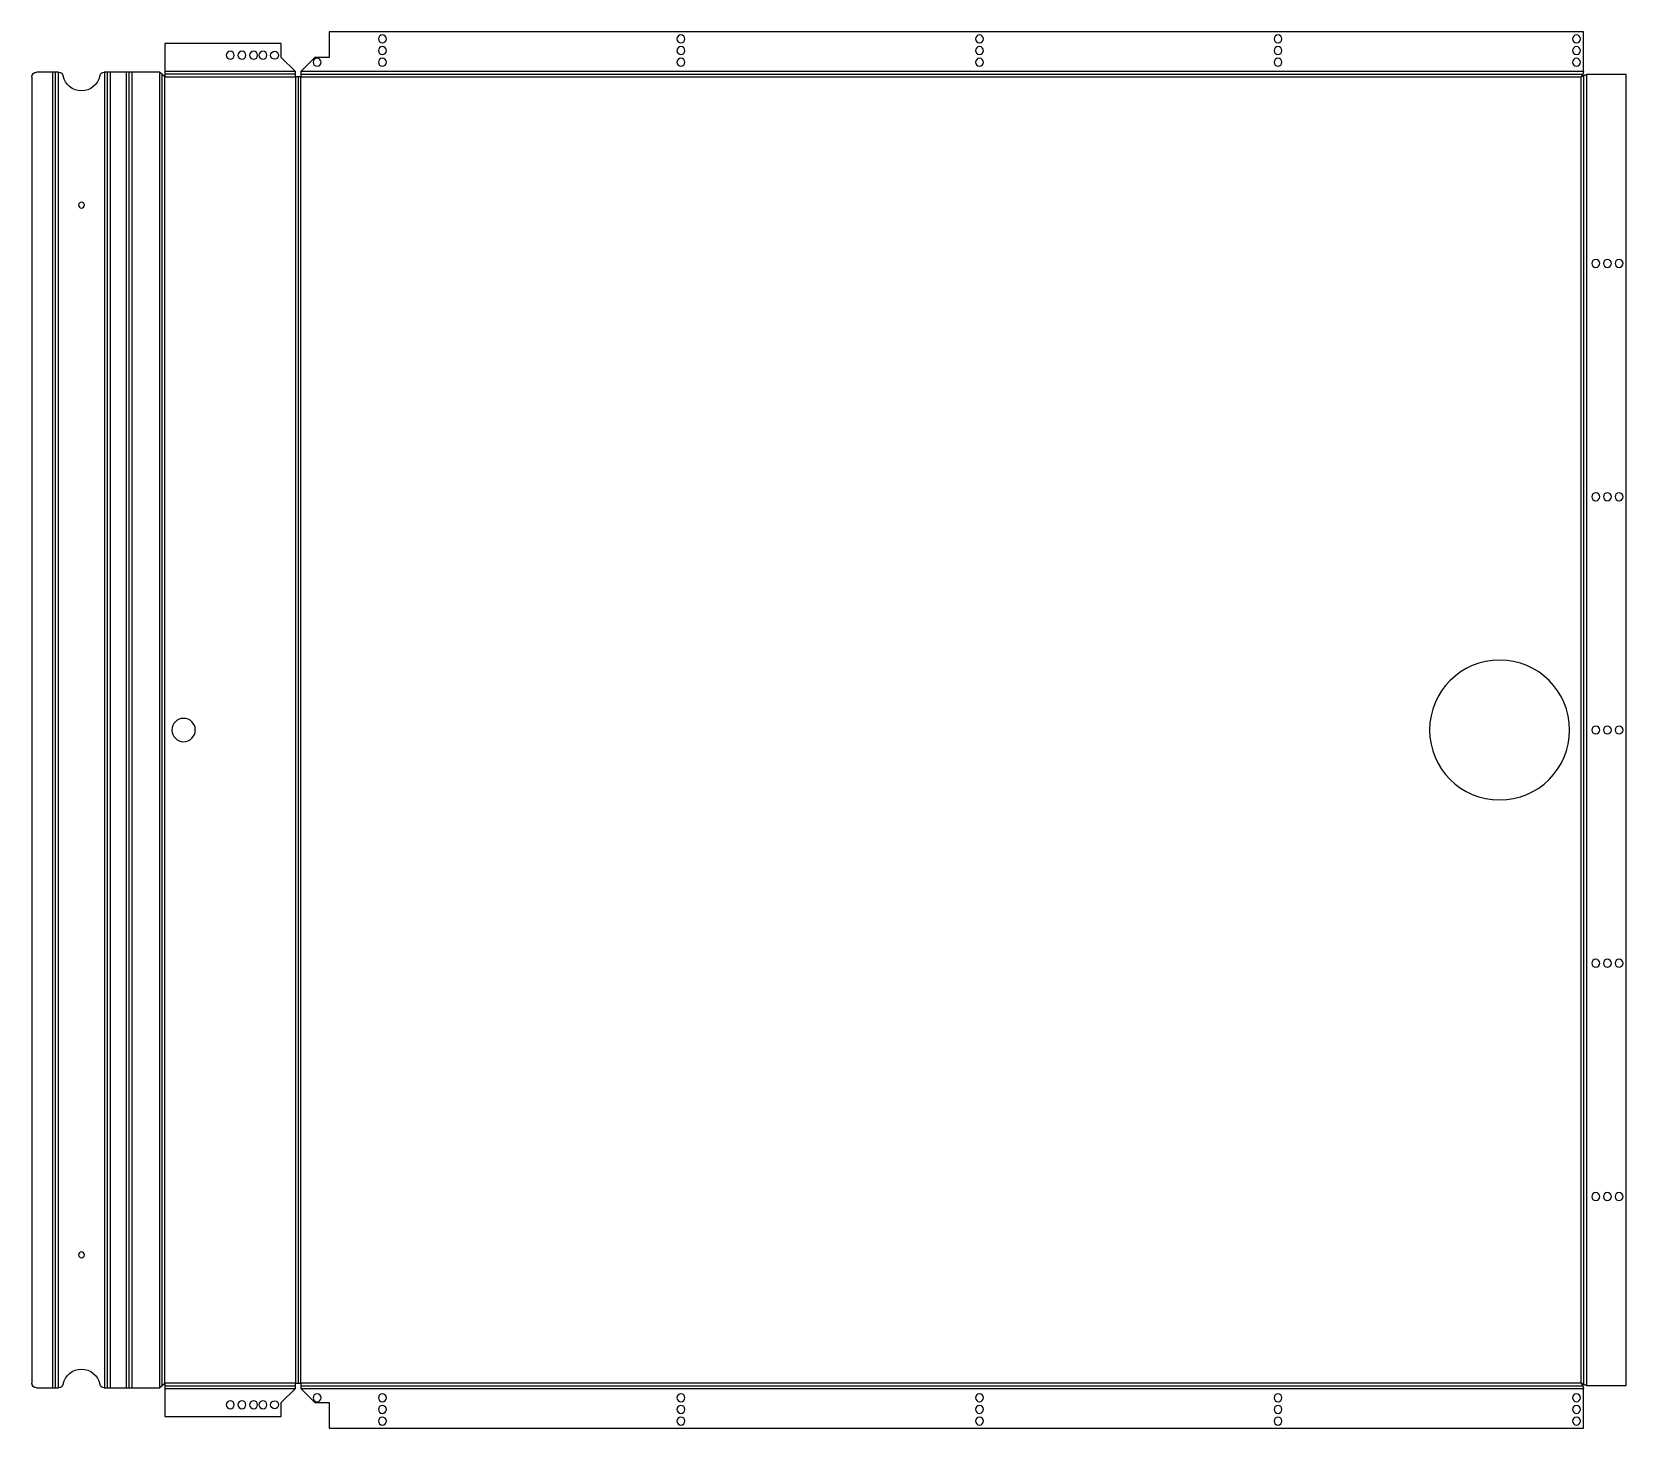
# Model space of a CAD drawing. Header units: millimetres. Extents: x -127 to 556, y 0 to 599.
import ezdxf

# ---------------------------------------------------------------- set-up
doc = ezdxf.new("R2010")
doc.units = ezdxf.units.MM

msp = doc.modelspace()

# ---------------------------------------------------------------- linework, layer by layer
at = {"layer": 'BEND'}
for p, q in [((-117.28, 17.26), (-117.28, 581.26)), ((-95.02, 17.26), (-95.02, 581.26)), ((-85.75, 17.26), (-85.75, 581.26)), ((-71.49, 18.26), (-71.49, 580.26)), ((-14.4, 580.39), (-70.36, 580.39)), ((-13.23, 579.26), (-13.23, 19.26)), ((-12.06, 580.39), (537.54, 580.39)), ((538.03, 18.63), (538.03, 579.9)), ((-70.36, 18.13), (-14.4, 18.13)), ((-12.06, 18.13), (537.54, 18.13))]:
    msp.add_line(p, q, dxfattribs=at)
at = {"layer": 'BEND_EXTENT'}
for p, q in [((-118.41, 17.26), (-118.41, 581.26)), ((-116.15, 581.26), (-116.15, 17.26)), ((-96.15, 17.26), (-96.15, 581.26)), ((-93.89, 581.26), (-93.89, 17.26)), ((-86.89, 17.26), (-86.89, 581.26)), ((-84.62, 581.26), (-84.62, 17.26)), ((-72.62, 581.26), (-72.62, 19.26)), ((-14.43, 581.52), (-70.36, 581.52)), ((536.9, 581.52), (-12.03, 581.52)), ((537.83, 581.52), (536.9, 581.52)), ((-12.1, 579.26), (536.83, 579.26)), ((-12.1, 19.26), (-12.1, 579.26)), ((536.9, 19.33), (536.9, 579.19)), ((539.16, 580.19), (539.16, 579.26)), ((539.16, 579.26), (539.16, 19.26)), ((-72.62, 19.26), (-72.62, 17.26)), ((-70.36, 17), (-14.43, 17)), ((536.83, 19.26), (-12.1, 19.26)), ((-12.03, 17), (536.9, 17)), ((536.9, 17), (537.83, 17)), ((539.16, 19.26), (539.16, 18.33))]:
    msp.add_line(p, q, dxfattribs=at)
msp.add_lwpolyline([(-14.36, 579.26), (-14.36, 19.26), (-70.36, 19.26), (-70.36, 579.26)], close=True, dxfattribs=at)
at = {"layer": 'INTERIOR_PROFILES', "extrusion": (0, 0, -1)}
for centre, radius in [((-22.9, 595.52), 1.7), ((-150.9, 595.52), 1.7), ((-278.9, 595.52), 1.7), ((-406.9, 595.52), 1.7), ((-534.9, 595.52), 1.7), ((42.36, 588.52), 1.7), ((37.36, 588.52), 1.7), ((32.36, 588.52), 1.7), ((28.36, 588.52), 1.7), ((-22.9, 590.52), 1.7), ((-150.9, 590.52), 1.7), ((-278.9, 590.52), 1.7), ((-406.9, 590.52), 1.7), ((-534.9, 590.52), 1.7), ((5.1, 585.52), 1.7), ((-22.9, 585.52), 1.7), ((-150.9, 585.52), 1.7), ((-278.9, 585.52), 1.7), ((-406.9, 585.52), 1.7), ((-534.9, 585.52), 1.7), ((106.15, 524.26), 1.25), ((-543.16, 499.26), 1.7), ((-548.16, 499.26), 1.7), ((-553.16, 499.26), 1.7), ((-543.16, 399.26), 1.7), ((-548.16, 399.26), 1.7), ((-553.16, 399.26), 1.7), ((-501.9, 299.26), 30), ((62.36, 299.26), 5), ((-543.16, 299.26), 1.7), ((-548.16, 299.26), 1.7), ((-553.16, 299.26), 1.7), ((-543.16, 199.26), 1.7), ((-548.16, 199.26), 1.7), ((-553.16, 199.26), 1.7), ((-543.16, 99.26), 1.7), ((-548.16, 99.26), 1.7), ((-553.16, 99.26), 1.7), ((106.15, 74.26), 1.25), ((5.1, 13), 1.7), ((-22.9, 13), 1.7), ((-150.9, 13), 1.7), ((-278.9, 13), 1.7), ((-406.9, 13), 1.7), ((-534.9, 13), 1.7), ((42.36, 10), 1.7), ((37.36, 10), 1.7), ((32.36, 10), 1.7), ((28.36, 10), 1.7), ((-22.9, 8), 1.7), ((-150.9, 8), 1.7), ((-278.9, 8), 1.7), ((-406.9, 8), 1.7), ((-534.9, 8), 1.7), ((-22.9, 3), 1.7), ((-150.9, 3), 1.7), ((-278.9, 3), 1.7), ((-406.9, 3), 1.7), ((-534.9, 3), 1.7)]:
    msp.add_circle(centre, radius, dxfattribs=at)
at = {"layer": 'INTERIOR_PROFILES'}
for centre in [(-23.36, 588.52), (-23.36, 10)]:
    msp.add_circle(centre, 1.7, dxfattribs=at)
at = {"layer": 'OUTER_PROFILES'}
for p, q in [((537.83, 598.52), (0, 598.52)), ((0, 598.52), (0, 587.52)), ((537.83, 581.52), (537.83, 598.52)), ((-20.46, 593.52), (-70.36, 593.52)), ((-70.36, 593.52), (-70.36, 581.52)), ((-20.46, 587.55), (-20.46, 593.52)), ((-118.41, 581.26), (-125.41, 581.26)), ((-115.95, 581.26), (-118.41, 581.26)), ((-96.15, 581.26), (-96.35, 581.26)), ((-86.89, 581.26), (-96.15, 581.26)), ((-72.62, 581.26), (-86.89, 581.26)), ((-70.36, 579.26), (-72.62, 581.26)), ((-70.36, 581.52), (-70.36, 579.26)), ((-14.43, 581.52), (-20.46, 587.55)), ((-14.36, 579.26), (-14.43, 581.52)), ((-12.03, 581.52), (-12.05, 580.77)), ((-6.03, 587.52), (-12.03, 581.52)), ((0, 587.52), (-6.03, 587.52)), ((-127.41, 579.26), (-127.41, 19.26)), ((-12.1, 579.26), (-14.36, 579.26)), ((-12.05, 580.77), (-12.1, 579.26)), ((536.9, 579.19), (536.83, 579.26)), ((556.16, 580.19), (539.16, 580.19)), ((556.16, 18.33), (556.16, 580.19)), ((-125.41, 17.26), (-118.41, 17.26)), ((-118.41, 17.26), (-115.95, 17.26)), ((-96.35, 17.26), (-96.15, 17.26)), ((-96.15, 17.26), (-86.89, 17.26)), ((-86.89, 17.26), (-72.62, 17.26)), ((-72.62, 17.26), (-70.36, 19.26)), ((-70.36, 19.26), (-70.36, 17)), ((-70.36, 17), (-70.36, 5)), ((-20.46, 10.97), (-14.43, 17)), ((-14.43, 17), (-14.36, 19.26)), ((-14.36, 19.26), (-12.1, 19.26)), ((-12.1, 19.26), (-12.03, 17)), ((-12.03, 17), (-6.03, 11)), ((536.83, 19.26), (536.9, 19.33)), ((537.83, 0), (537.83, 17)), ((539.16, 18.33), (556.16, 18.33)), ((-20.46, 5), (-20.46, 10.97)), ((-6.03, 11), (0, 11)), ((0, 11), (0, 0)), ((-70.36, 5), (-20.46, 5)), ((0, 0), (537.83, 0))]:
    msp.add_line(p, q, dxfattribs=at)
at = {"layer": 'OUTER_PROFILES', "extrusion": (0, 0, -1)}
for centre, radius, start, end in [((125.41, 579.26), 2, 0, 90), ((115.95, 579.26), 2, 90, 168.46304), ((96.35, 579.26), 2, 11.53696, 90), ((106.15, 581.26), 8, 191.53696, 348.46304), ((106.15, 17.26), 8, 11.53696, 168.46304), ((125.41, 19.26), 2, 270, 360), ((115.95, 19.26), 2, 191.53696, 270), ((96.35, 19.26), 2, 270, 348.46304)]:
    msp.add_arc(centre, radius, start, end, dxfattribs=at)
at = {"layer": 'OUTER_PROFILES'}
for points, knots in [([(537.83, 581.52), (537.83, 581.51), (537.83, 581.5), (537.83, 581.49), (537.83, 581.46), (537.83, 581.44), (537.83, 581.42), (537.83, 581.4), (537.83, 581.39), (537.82, 581.38), (537.82, 581.37), (537.82, 581.36), (537.82, 581.34), (537.82, 581.33), (537.82, 581.32), (537.82, 581.31), (537.82, 581.3), (537.82, 581.28), (537.81, 581.27), (537.81, 581.26), (537.81, 581.25), (537.81, 581.24), (537.81, 581.21), (537.8, 581.19), (537.8, 581.16), (537.8, 581.15), (537.79, 581.14), (537.79, 581.13), (537.79, 581.12), (537.79, 581.1), (537.78, 581.09), (537.78, 581.08), (537.78, 581.07), (537.78, 581.06), (537.77, 581.04), (537.77, 581.03), (537.77, 581.02), (537.77, 581.01), (537.76, 581), (537.76, 580.99), (537.76, 580.97), (537.75, 580.96), (537.75, 580.95), (537.75, 580.94), (537.74, 580.93), (537.74, 580.91), (537.74, 580.9), (537.73, 580.89), (537.73, 580.88), (537.73, 580.87), (537.72, 580.85), (537.72, 580.84), (537.72, 580.83), (537.71, 580.82), (537.71, 580.81), (537.7, 580.79), (537.7, 580.78), (537.7, 580.77), (537.69, 580.76), (537.69, 580.75), (537.68, 580.73), (537.68, 580.72), (537.67, 580.71), (537.67, 580.7), (537.66, 580.69), (537.66, 580.67), (537.66, 580.66), (537.65, 580.65), (537.65, 580.64), (537.64, 580.63), (537.64, 580.61), (537.63, 580.6), (537.63, 580.59), (537.62, 580.58), (537.62, 580.57), (537.61, 580.55), (537.61, 580.54), (537.6, 580.53), (537.6, 580.52), (537.59, 580.51), (537.58, 580.49), (537.58, 580.48), (537.57, 580.47), (537.57, 580.46), (537.56, 580.45), (537.56, 580.43), (537.55, 580.42), (537.55, 580.41), (537.54, 580.4), (537.53, 580.39), (537.53, 580.37), (537.52, 580.36), (537.52, 580.35), (537.51, 580.34), (537.5, 580.33), (537.5, 580.32), (537.49, 580.3), (537.48, 580.29), (537.48, 580.28), (537.47, 580.27), (537.47, 580.26), (537.46, 580.24), (537.45, 580.23), (537.45, 580.22), (537.44, 580.21), (537.43, 580.2), (537.43, 580.18), (537.42, 580.17), (537.41, 580.16), (537.41, 580.15), (537.4, 580.14), (537.39, 580.12), (537.39, 580.11), (537.38, 580.1), (537.37, 580.09), (537.36, 580.08), (537.36, 580.06), (537.35, 580.05), (537.34, 580.04), (537.34, 580.03), (537.33, 580.02), (537.32, 580), (537.31, 579.99), (537.31, 579.98), (537.3, 579.97), (537.29, 579.96), (537.29, 579.94), (537.28, 579.93), (537.27, 579.92), (537.26, 579.91), (537.26, 579.9), (537.25, 579.88), (537.24, 579.87), (537.23, 579.86), (537.23, 579.85), (537.22, 579.84), (537.21, 579.82), (537.2, 579.81), (537.19, 579.8), (537.19, 579.79), (537.18, 579.78), (537.17, 579.76), (537.16, 579.75), (537.16, 579.74), (537.15, 579.73), (537.14, 579.72), (537.13, 579.7), (537.12, 579.69), (537.12, 579.68), (537.11, 579.67), (537.1, 579.66), (537.09, 579.64), (537.08, 579.63), (537.08, 579.62), (537.07, 579.61), (537.06, 579.6), (537.05, 579.59), (537.04, 579.57), (537.04, 579.56), (537.03, 579.55), (537.02, 579.54), (537.01, 579.53), (537, 579.51), (536.99, 579.5), (536.99, 579.49), (536.98, 579.48), (536.97, 579.47), (536.96, 579.45), (536.95, 579.44), (536.95, 579.43), (536.94, 579.42), (536.93, 579.41), (536.92, 579.39), (536.91, 579.38), (536.9, 579.36)], [-0.2161259, -0.2161259, -0.2161259, -0.2161259, -0.2130562, -0.2130562, -0.2130562, -0.2068888, -0.2068888, -0.2068888, -0.2037812, -0.2037812, -0.2037812, -0.2006647, -0.2006647, -0.2006647, -0.1975412, -0.1975412, -0.1975412, -0.1943955, -0.1943955, -0.1943955, -0.1912461, -0.1912461, -0.1912461, -0.1849153, -0.1849153, -0.1849153, -0.1817357, -0.1817357, -0.1817357, -0.1785561, -0.1785561, -0.1785561, -0.175336, -0.175336, -0.175336, -0.1721007, -0.1721007, -0.1721007, -0.1688511, -0.1688511, -0.1688511, -0.1655511, -0.1655511, -0.1655511, -0.1622382, -0.1622382, -0.1622382, -0.158913, -0.158913, -0.158913, -0.1555347, -0.1555347, -0.1555347, -0.1521447, -0.1521447, -0.1521447, -0.1487433, -0.1487433, -0.1487433, -0.145286, -0.145286, -0.145286, -0.1418171, -0.1418171, -0.1418171, -0.1383362, -0.1383362, -0.1383362, -0.1347966, -0.1347966, -0.1347966, -0.1312546, -0.1312546, -0.1312546, -0.1277237, -0.1277237, -0.1277237, -0.1241582, -0.1241582, -0.1241582, -0.1206053, -0.1206053, -0.1206053, -0.1170655, -0.1170655, -0.1170655, -0.113494, -0.113494, -0.113494, -0.1099367, -0.1099367, -0.1099367, -0.106394, -0.106394, -0.106394, -0.1028233, -0.1028233, -0.1028233, -0.0992681, -0.0992681, -0.0992681, -0.0957287, -0.0957287, -0.0957287, -0.0921654, -0.0921654, -0.0921654, -0.0886186, -0.0886186, -0.0886186, -0.0850886, -0.0850886, -0.0850886, -0.0815391, -0.0815391, -0.0815391, -0.0780069, -0.0780069, -0.0780069, -0.0744918, -0.0744918, -0.0744918, -0.070952, -0.070952, -0.070952, -0.0674172, -0.0674172, -0.0674172, -0.0638875, -0.0638875, -0.0638875, -0.0603347, -0.0603347, -0.0603347, -0.0567872, -0.0567872, -0.0567872, -0.0532453, -0.0532453, -0.0532453, -0.0496847, -0.0496847, -0.0496847, -0.0461298, -0.0461298, -0.0461298, -0.0425805, -0.0425805, -0.0425805, -0.0390174, -0.0390174, -0.0390174, -0.03546, -0.03546, -0.03546, -0.0319085, -0.0319085, -0.0319085, -0.028348, -0.028348, -0.028348, -0.0247933, -0.0247933, -0.0247933, -0.0212442, -0.0212442, -0.0212442, -0.0176909, -0.0176909, -0.0176909, -0.0141437, -0.0141437, -0.0141437, -0.0100305, -0.0100305, -0.0100305, -0.0100305]), ([(536.9, 579.36), (536.89, 579.35), (536.89, 579.34), (536.88, 579.33), (536.87, 579.32), (536.86, 579.31), (536.85, 579.3), (536.85, 579.29), (536.84, 579.27), (536.83, 579.26)], [-0.01003048, -0.01003048, -0.01003048, -0.01003048, -0.00706338, -0.00706338, -0.00706338, -0.00352949, -0.00352949, -0.00352949, 0, 0, 0, 0]), ([(536.9, 579.19), (536.91, 579.2), (536.92, 579.21), (536.94, 579.22), (536.95, 579.22), (536.96, 579.23), (536.97, 579.24), (536.98, 579.25), (536.99, 579.25), (537, 579.26)], [-0.190175954, -0.190175954, -0.190175954, -0.190175954, -0.1866833, -0.1866833, -0.1866833, -0.1831947, -0.1831947, -0.1831947, -0.18027201, -0.18027201, -0.18027201, -0.18027201]), ([(537, 579.26), (537.02, 579.27), (537.03, 579.28), (537.04, 579.29), (537.06, 579.3), (537.07, 579.31), (537.08, 579.32), (537.09, 579.32), (537.1, 579.33), (537.12, 579.34), (537.13, 579.35), (537.14, 579.36), (537.15, 579.36), (537.16, 579.37), (537.18, 579.38), (537.19, 579.39), (537.2, 579.4), (537.21, 579.41), (537.22, 579.41), (537.24, 579.42), (537.25, 579.43), (537.26, 579.44), (537.27, 579.45), (537.28, 579.45), (537.29, 579.46), (537.31, 579.47), (537.32, 579.48), (537.33, 579.49), (537.34, 579.49), (537.35, 579.5), (537.37, 579.51), (537.38, 579.52), (537.39, 579.53), (537.4, 579.53), (537.41, 579.54), (537.43, 579.55), (537.44, 579.56), (537.45, 579.56), (537.46, 579.57), (537.47, 579.58), (537.49, 579.59), (537.5, 579.59), (537.51, 579.6), (537.52, 579.61), (537.53, 579.62), (537.55, 579.63), (537.56, 579.63), (537.57, 579.64), (537.58, 579.65), (537.59, 579.65), (537.61, 579.66), (537.62, 579.67), (537.63, 579.68), (537.64, 579.68), (537.65, 579.69), (537.67, 579.7), (537.68, 579.71), (537.69, 579.71), (537.7, 579.72), (537.71, 579.73), (537.73, 579.73), (537.74, 579.74), (537.75, 579.75), (537.76, 579.75), (537.77, 579.76), (537.79, 579.77), (537.8, 579.77), (537.81, 579.78), (537.82, 579.79), (537.83, 579.79), (537.85, 579.8), (537.86, 579.81), (537.87, 579.81), (537.88, 579.82), (537.89, 579.83), (537.91, 579.83), (537.92, 579.84), (537.93, 579.85), (537.94, 579.85), (537.95, 579.86), (537.97, 579.87), (537.98, 579.87), (537.99, 579.88), (538, 579.88), (538.01, 579.89), (538.02, 579.9), (538.04, 579.9), (538.05, 579.91), (538.06, 579.91), (538.07, 579.92), (538.08, 579.92), (538.1, 579.93), (538.11, 579.94), (538.12, 579.94), (538.13, 579.95), (538.14, 579.95), (538.16, 579.96), (538.17, 579.96), (538.18, 579.97), (538.19, 579.97), (538.2, 579.98), (538.22, 579.98), (538.23, 579.99), (538.24, 579.99), (538.25, 580), (538.26, 580), (538.28, 580.01), (538.29, 580.01), (538.3, 580.02), (538.31, 580.02), (538.32, 580.03), (538.34, 580.03), (538.35, 580.04), (538.36, 580.04), (538.37, 580.04), (538.38, 580.05), (538.4, 580.05), (538.41, 580.06), (538.42, 580.06), (538.43, 580.07), (538.44, 580.07), (538.46, 580.07), (538.47, 580.08), (538.48, 580.08), (538.49, 580.08), (538.5, 580.09), (538.52, 580.09), (538.53, 580.1), (538.54, 580.1), (538.55, 580.1), (538.56, 580.11), (538.58, 580.11), (538.59, 580.11), (538.6, 580.12), (538.61, 580.12), (538.62, 580.12), (538.64, 580.13), (538.65, 580.13), (538.66, 580.13), (538.67, 580.13), (538.68, 580.14), (538.7, 580.14), (538.71, 580.14), (538.72, 580.14), (538.73, 580.15), (538.74, 580.15), (538.75, 580.15), (538.77, 580.15), (538.78, 580.16), (538.79, 580.16), (538.8, 580.16), (538.81, 580.16), (538.83, 580.16), (538.84, 580.17), (538.85, 580.17), (538.86, 580.17), (538.87, 580.17), (538.89, 580.17), (538.9, 580.17), (538.91, 580.18), (538.92, 580.18), (538.93, 580.18), (538.95, 580.18), (538.96, 580.18), (538.97, 580.18), (538.98, 580.18), (538.99, 580.18), (539.01, 580.19), (539.02, 580.19), (539.03, 580.19), (539.04, 580.19), (539.05, 580.19), (539.07, 580.19), (539.08, 580.19), (539.09, 580.19), (539.1, 580.19), (539.11, 580.19), (539.13, 580.19), (539.14, 580.19), (539.15, 580.19), (539.16, 580.19)], [-0.180272, -0.180272, -0.180272, -0.180272, -0.1762299, -0.1762299, -0.1762299, -0.1727528, -0.1727528, -0.1727528, -0.1692778, -0.1692778, -0.1692778, -0.165815, -0.165815, -0.165815, -0.1623548, -0.1623548, -0.1623548, -0.1588971, -0.1588971, -0.1588971, -0.1554586, -0.1554586, -0.1554586, -0.1520295, -0.1520295, -0.1520295, -0.1486098, -0.1486098, -0.1486098, -0.1452175, -0.1452175, -0.1452175, -0.1418337, -0.1418337, -0.1418337, -0.1384579, -0.1384579, -0.1384579, -0.1351127, -0.1351127, -0.1351127, -0.131775, -0.131775, -0.131775, -0.1284446, -0.1284446, -0.1284446, -0.1251481, -0.1251481, -0.1251481, -0.1218587, -0.1218587, -0.1218587, -0.1185764, -0.1185764, -0.1185764, -0.1153314, -0.1153314, -0.1153314, -0.1120937, -0.1120937, -0.1120937, -0.1088633, -0.1088633, -0.1088633, -0.1056738, -0.1056738, -0.1056738, -0.1024921, -0.1024921, -0.1024921, -0.0993191, -0.0993191, -0.0993191, -0.0961951, -0.0961951, -0.0961951, -0.0930849, -0.0930849, -0.0930849, -0.0899878, -0.0899878, -0.0899878, -0.0869403, -0.0869403, -0.0869403, -0.0839045, -0.0839045, -0.0839045, -0.0808801, -0.0808801, -0.0808801, -0.077905, -0.077905, -0.077905, -0.0749406, -0.0749406, -0.0749406, -0.0719871, -0.0719871, -0.0719871, -0.0690828, -0.0690828, -0.0690828, -0.0661893, -0.0661893, -0.0661893, -0.0633071, -0.0633071, -0.0633071, -0.060474, -0.060474, -0.060474, -0.0576522, -0.0576522, -0.0576522, -0.05484, -0.05484, -0.05484, -0.0520729, -0.0520729, -0.0520729, -0.0493148, -0.0493148, -0.0493148, -0.0465656, -0.0465656, -0.0465656, -0.0438591, -0.0438591, -0.0438591, -0.0411619, -0.0411619, -0.0411619, -0.0384745, -0.0384745, -0.0384745, -0.0358272, -0.0358272, -0.0358272, -0.0331905, -0.0331905, -0.0331905, -0.0305651, -0.0305651, -0.0305651, -0.0279771, -0.0279771, -0.0279771, -0.0253951, -0.0253951, -0.0253951, -0.0228128, -0.0228128, -0.0228128, -0.0202511, -0.0202511, -0.0202511, -0.0176907, -0.0176907, -0.0176907, -0.0151324, -0.0151324, -0.0151324, -0.0125912, -0.0125912, -0.0125912, -0.0100549, -0.0100549, -0.0100549, -0.0075249, -0.0075249, -0.0075249, -0.0050093, -0.0050093, -0.0050093, -0.0025012, -0.0025012, -0.0025012, 0, 0, 0, 0]), ([(536.83, 19.26), (536.84, 19.25), (536.85, 19.24), (536.85, 19.23), (536.86, 19.21), (536.87, 19.2), (536.88, 19.19), (536.89, 19.18), (536.89, 19.17), (536.9, 19.16)], [-0.190175927, -0.190175927, -0.190175927, -0.190175927, -0.186683273, -0.186683273, -0.186683273, -0.183194674, -0.183194674, -0.183194674, -0.180271984, -0.180271984, -0.180271984, -0.180271984]), ([(537, 19.26), (536.99, 19.27), (536.98, 19.28), (536.97, 19.28), (536.96, 19.29), (536.95, 19.3), (536.94, 19.31), (536.92, 19.32), (536.91, 19.32), (536.9, 19.33)], [-0.01003048, -0.01003048, -0.01003048, -0.01003048, -0.00706338, -0.00706338, -0.00706338, -0.00352949, -0.00352949, -0.00352949, 0, 0, 0, 0]), ([(536.9, 19.16), (536.91, 19.15), (536.92, 19.13), (536.93, 19.12), (536.94, 19.11), (536.95, 19.09), (536.95, 19.08), (536.96, 19.07), (536.97, 19.06), (536.98, 19.05), (536.99, 19.03), (536.99, 19.02), (537, 19.01), (537.01, 19), (537.02, 18.99), (537.03, 18.97), (537.04, 18.96), (537.04, 18.95), (537.05, 18.94), (537.06, 18.93), (537.07, 18.91), (537.08, 18.9), (537.08, 18.89), (537.09, 18.88), (537.1, 18.87), (537.11, 18.86), (537.12, 18.84), (537.12, 18.83), (537.13, 18.82), (537.14, 18.81), (537.15, 18.8), (537.16, 18.78), (537.16, 18.77), (537.17, 18.76), (537.18, 18.75), (537.19, 18.74), (537.19, 18.72), (537.2, 18.71), (537.21, 18.7), (537.22, 18.69), (537.23, 18.68), (537.23, 18.66), (537.24, 18.65), (537.25, 18.64), (537.26, 18.63), (537.26, 18.62), (537.27, 18.6), (537.28, 18.59), (537.29, 18.58), (537.29, 18.57), (537.3, 18.56), (537.31, 18.54), (537.31, 18.53), (537.32, 18.52), (537.33, 18.51), (537.34, 18.5), (537.34, 18.48), (537.35, 18.47), (537.36, 18.46), (537.36, 18.45), (537.37, 18.44), (537.38, 18.42), (537.39, 18.41), (537.39, 18.4), (537.4, 18.39), (537.41, 18.38), (537.41, 18.36), (537.42, 18.35), (537.43, 18.34), (537.43, 18.33), (537.44, 18.32), (537.45, 18.3), (537.45, 18.29), (537.46, 18.28), (537.47, 18.27), (537.47, 18.26), (537.48, 18.24), (537.48, 18.23), (537.49, 18.22), (537.5, 18.21), (537.5, 18.2), (537.51, 18.18), (537.52, 18.17), (537.52, 18.16), (537.53, 18.15), (537.53, 18.14), (537.54, 18.13), (537.55, 18.11), (537.55, 18.1), (537.56, 18.09), (537.56, 18.08), (537.57, 18.07), (537.57, 18.05), (537.58, 18.04), (537.58, 18.03), (537.59, 18.02), (537.6, 18.01), (537.6, 17.99), (537.61, 17.98), (537.61, 17.97), (537.62, 17.96), (537.62, 17.95), (537.63, 17.93), (537.63, 17.92), (537.64, 17.91), (537.64, 17.9), (537.65, 17.89), (537.65, 17.87), (537.66, 17.86), (537.66, 17.85), (537.66, 17.84), (537.67, 17.83), (537.67, 17.81), (537.68, 17.8), (537.68, 17.79), (537.69, 17.78), (537.69, 17.77), (537.7, 17.75), (537.7, 17.74), (537.7, 17.73), (537.71, 17.72), (537.71, 17.71), (537.72, 17.69), (537.72, 17.68), (537.72, 17.67), (537.73, 17.66), (537.73, 17.65), (537.73, 17.63), (537.74, 17.62), (537.74, 17.61), (537.74, 17.6), (537.75, 17.59), (537.75, 17.57), (537.75, 17.56), (537.76, 17.55), (537.76, 17.54), (537.76, 17.53), (537.77, 17.51), (537.77, 17.5), (537.77, 17.49), (537.77, 17.48), (537.78, 17.47), (537.78, 17.44), (537.79, 17.42), (537.79, 17.4), (537.79, 17.38), (537.8, 17.37), (537.8, 17.36), (537.8, 17.35), (537.8, 17.34), (537.8, 17.32), (537.81, 17.31), (537.81, 17.3), (537.81, 17.29), (537.81, 17.28), (537.81, 17.26), (537.81, 17.25), (537.82, 17.24), (537.82, 17.23), (537.82, 17.22), (537.82, 17.2), (537.82, 17.19), (537.82, 17.18), (537.82, 17.17), (537.82, 17.16), (537.82, 17.14), (537.83, 17.13), (537.83, 17.12), (537.83, 17.11), (537.83, 17.1), (537.83, 17.08), (537.83, 17.07), (537.83, 17.06), (537.83, 17.05), (537.83, 17.04), (537.83, 17.02), (537.83, 17.01), (537.83, 17)], [-0.180272, -0.180272, -0.180272, -0.180272, -0.1762298, -0.1762298, -0.1762298, -0.1727527, -0.1727527, -0.1727527, -0.1692778, -0.1692778, -0.1692778, -0.165815, -0.165815, -0.165815, -0.1623548, -0.1623548, -0.1623548, -0.1588971, -0.1588971, -0.1588971, -0.1554585, -0.1554585, -0.1554585, -0.1520295, -0.1520295, -0.1520295, -0.1486097, -0.1486097, -0.1486097, -0.1452175, -0.1452175, -0.1452175, -0.1418337, -0.1418337, -0.1418337, -0.1384579, -0.1384579, -0.1384579, -0.1351127, -0.1351127, -0.1351127, -0.131775, -0.131775, -0.131775, -0.1284446, -0.1284446, -0.1284446, -0.1251481, -0.1251481, -0.1251481, -0.1218587, -0.1218587, -0.1218587, -0.1185764, -0.1185764, -0.1185764, -0.1153314, -0.1153314, -0.1153314, -0.1120936, -0.1120936, -0.1120936, -0.1088633, -0.1088633, -0.1088633, -0.1056738, -0.1056738, -0.1056738, -0.1024921, -0.1024921, -0.1024921, -0.0993191, -0.0993191, -0.0993191, -0.0961951, -0.0961951, -0.0961951, -0.0930849, -0.0930849, -0.0930849, -0.0899878, -0.0899878, -0.0899878, -0.0869403, -0.0869403, -0.0869403, -0.0839045, -0.0839045, -0.0839045, -0.0808801, -0.0808801, -0.0808801, -0.077905, -0.077905, -0.077905, -0.0749406, -0.0749406, -0.0749406, -0.0719871, -0.0719871, -0.0719871, -0.0690828, -0.0690828, -0.0690828, -0.0661893, -0.0661893, -0.0661893, -0.0633071, -0.0633071, -0.0633071, -0.060474, -0.060474, -0.060474, -0.0576522, -0.0576522, -0.0576522, -0.05484, -0.05484, -0.05484, -0.0520729, -0.0520729, -0.0520729, -0.0493148, -0.0493148, -0.0493148, -0.0465656, -0.0465656, -0.0465656, -0.0438591, -0.0438591, -0.0438591, -0.0411619, -0.0411619, -0.0411619, -0.0384745, -0.0384745, -0.0384745, -0.0358272, -0.0358272, -0.0358272, -0.0331905, -0.0331905, -0.0331905, -0.0279771, -0.0279771, -0.0279771, -0.0253951, -0.0253951, -0.0253951, -0.0228128, -0.0228128, -0.0228128, -0.0202511, -0.0202511, -0.0202511, -0.0176907, -0.0176907, -0.0176907, -0.0151324, -0.0151324, -0.0151324, -0.0125912, -0.0125912, -0.0125912, -0.0100549, -0.0100549, -0.0100549, -0.0075249, -0.0075249, -0.0075249, -0.0050093, -0.0050093, -0.0050093, -0.0025012, -0.0025012, -0.0025012, 0, 0, 0, 0]), ([(539.16, 18.33), (539.15, 18.33), (539.14, 18.33), (539.13, 18.33), (539.11, 18.33), (539.1, 18.33), (539.09, 18.33), (539.08, 18.33), (539.07, 18.33), (539.05, 18.34), (539.04, 18.34), (539.03, 18.34), (539.02, 18.34), (539.01, 18.34), (538.99, 18.34), (538.98, 18.34), (538.97, 18.34), (538.96, 18.34), (538.95, 18.34), (538.93, 18.35), (538.92, 18.35), (538.91, 18.35), (538.9, 18.35), (538.89, 18.35), (538.87, 18.35), (538.86, 18.35), (538.85, 18.36), (538.84, 18.36), (538.83, 18.36), (538.81, 18.36), (538.8, 18.36), (538.79, 18.37), (538.78, 18.37), (538.77, 18.37), (538.75, 18.37), (538.74, 18.37), (538.73, 18.38), (538.72, 18.38), (538.71, 18.38), (538.7, 18.38), (538.68, 18.39), (538.67, 18.39), (538.66, 18.39), (538.65, 18.4), (538.64, 18.4), (538.62, 18.4), (538.61, 18.4), (538.6, 18.41), (538.59, 18.41), (538.58, 18.41), (538.56, 18.42), (538.55, 18.42), (538.54, 18.42), (538.53, 18.43), (538.52, 18.43), (538.5, 18.44), (538.49, 18.44), (538.48, 18.44), (538.47, 18.45), (538.46, 18.45), (538.44, 18.45), (538.43, 18.46), (538.42, 18.46), (538.41, 18.47), (538.4, 18.47), (538.38, 18.48), (538.37, 18.48), (538.36, 18.48), (538.35, 18.49), (538.34, 18.49), (538.32, 18.5), (538.31, 18.5), (538.3, 18.51), (538.29, 18.51), (538.28, 18.52), (538.26, 18.52), (538.25, 18.53), (538.24, 18.53), (538.23, 18.54), (538.22, 18.54), (538.2, 18.55), (538.19, 18.55), (538.18, 18.56), (538.17, 18.56), (538.16, 18.57), (538.14, 18.57), (538.13, 18.58), (538.12, 18.58), (538.11, 18.59), (538.1, 18.59), (538.08, 18.6), (538.07, 18.61), (538.06, 18.61), (538.05, 18.62), (538.04, 18.62), (538.02, 18.63), (538.01, 18.63), (538, 18.64), (537.99, 18.65), (537.98, 18.65), (537.97, 18.66), (537.95, 18.66), (537.94, 18.67), (537.93, 18.68), (537.92, 18.68), (537.91, 18.69), (537.89, 18.7), (537.88, 18.7), (537.87, 18.71), (537.86, 18.72), (537.85, 18.72), (537.83, 18.73), (537.82, 18.74), (537.81, 18.74), (537.8, 18.75), (537.79, 18.76), (537.77, 18.76), (537.76, 18.77), (537.75, 18.78), (537.74, 18.78), (537.73, 18.79), (537.71, 18.8), (537.7, 18.8), (537.69, 18.81), (537.68, 18.82), (537.67, 18.83), (537.65, 18.83), (537.64, 18.84), (537.63, 18.85), (537.62, 18.85), (537.61, 18.86), (537.59, 18.87), (537.58, 18.88), (537.57, 18.88), (537.56, 18.89), (537.55, 18.9), (537.53, 18.91), (537.52, 18.91), (537.51, 18.92), (537.5, 18.93), (537.49, 18.94), (537.47, 18.94), (537.46, 18.95), (537.45, 18.96), (537.44, 18.97), (537.43, 18.98), (537.41, 18.98), (537.4, 18.99), (537.39, 19), (537.38, 19.01), (537.37, 19.01), (537.35, 19.02), (537.34, 19.03), (537.33, 19.04), (537.32, 19.05), (537.31, 19.05), (537.29, 19.06), (537.28, 19.07), (537.27, 19.08), (537.26, 19.09), (537.25, 19.09), (537.24, 19.1), (537.22, 19.11), (537.21, 19.12), (537.2, 19.13), (537.19, 19.13), (537.18, 19.14), (537.16, 19.15), (537.15, 19.16), (537.14, 19.17), (537.13, 19.18), (537.12, 19.18), (537.1, 19.19), (537.09, 19.2), (537.08, 19.21), (537.07, 19.22), (537.06, 19.22), (537.04, 19.23), (537.03, 19.24), (537.02, 19.25), (537, 19.26)], [-0.216126, -0.216126, -0.216126, -0.216126, -0.2130562, -0.2130562, -0.2130562, -0.2099777, -0.2099777, -0.2099777, -0.2068888, -0.2068888, -0.2068888, -0.2037813, -0.2037813, -0.2037813, -0.2006648, -0.2006648, -0.2006648, -0.1975412, -0.1975412, -0.1975412, -0.1943956, -0.1943956, -0.1943956, -0.1912462, -0.1912462, -0.1912462, -0.1880939, -0.1880939, -0.1880939, -0.1849153, -0.1849153, -0.1849153, -0.1817358, -0.1817358, -0.1817358, -0.1785562, -0.1785562, -0.1785562, -0.1753361, -0.1753361, -0.1753361, -0.1721007, -0.1721007, -0.1721007, -0.1688511, -0.1688511, -0.1688511, -0.1655512, -0.1655512, -0.1655512, -0.1622383, -0.1622383, -0.1622383, -0.1589131, -0.1589131, -0.1589131, -0.1555348, -0.1555348, -0.1555348, -0.1521448, -0.1521448, -0.1521448, -0.1487434, -0.1487434, -0.1487434, -0.1452861, -0.1452861, -0.1452861, -0.1418171, -0.1418171, -0.1418171, -0.1383362, -0.1383362, -0.1383362, -0.1347966, -0.1347966, -0.1347966, -0.1312546, -0.1312546, -0.1312546, -0.1277238, -0.1277238, -0.1277238, -0.1241583, -0.1241583, -0.1241583, -0.1206054, -0.1206054, -0.1206054, -0.1170655, -0.1170655, -0.1170655, -0.113494, -0.113494, -0.113494, -0.1099368, -0.1099368, -0.1099368, -0.1063941, -0.1063941, -0.1063941, -0.1028233, -0.1028233, -0.1028233, -0.0992682, -0.0992682, -0.0992682, -0.0957288, -0.0957288, -0.0957288, -0.0921654, -0.0921654, -0.0921654, -0.0886186, -0.0886186, -0.0886186, -0.0850886, -0.0850886, -0.0850886, -0.0815391, -0.0815391, -0.0815391, -0.078007, -0.078007, -0.078007, -0.0744918, -0.0744918, -0.0744918, -0.070952, -0.070952, -0.070952, -0.0674172, -0.0674172, -0.0674172, -0.0638876, -0.0638876, -0.0638876, -0.0603347, -0.0603347, -0.0603347, -0.0567872, -0.0567872, -0.0567872, -0.0532453, -0.0532453, -0.0532453, -0.0496847, -0.0496847, -0.0496847, -0.0461298, -0.0461298, -0.0461298, -0.0425805, -0.0425805, -0.0425805, -0.0390174, -0.0390174, -0.0390174, -0.03546, -0.03546, -0.03546, -0.0319085, -0.0319085, -0.0319085, -0.028348, -0.028348, -0.028348, -0.0247933, -0.0247933, -0.0247933, -0.0212442, -0.0212442, -0.0212442, -0.0176909, -0.0176909, -0.0176909, -0.0141437, -0.0141437, -0.0141437, -0.0100305, -0.0100305, -0.0100305, -0.0100305])]:
    msp.add_open_spline(points, degree=3, knots=knots, dxfattribs=at)

doc.saveas('drawing.dxf')
